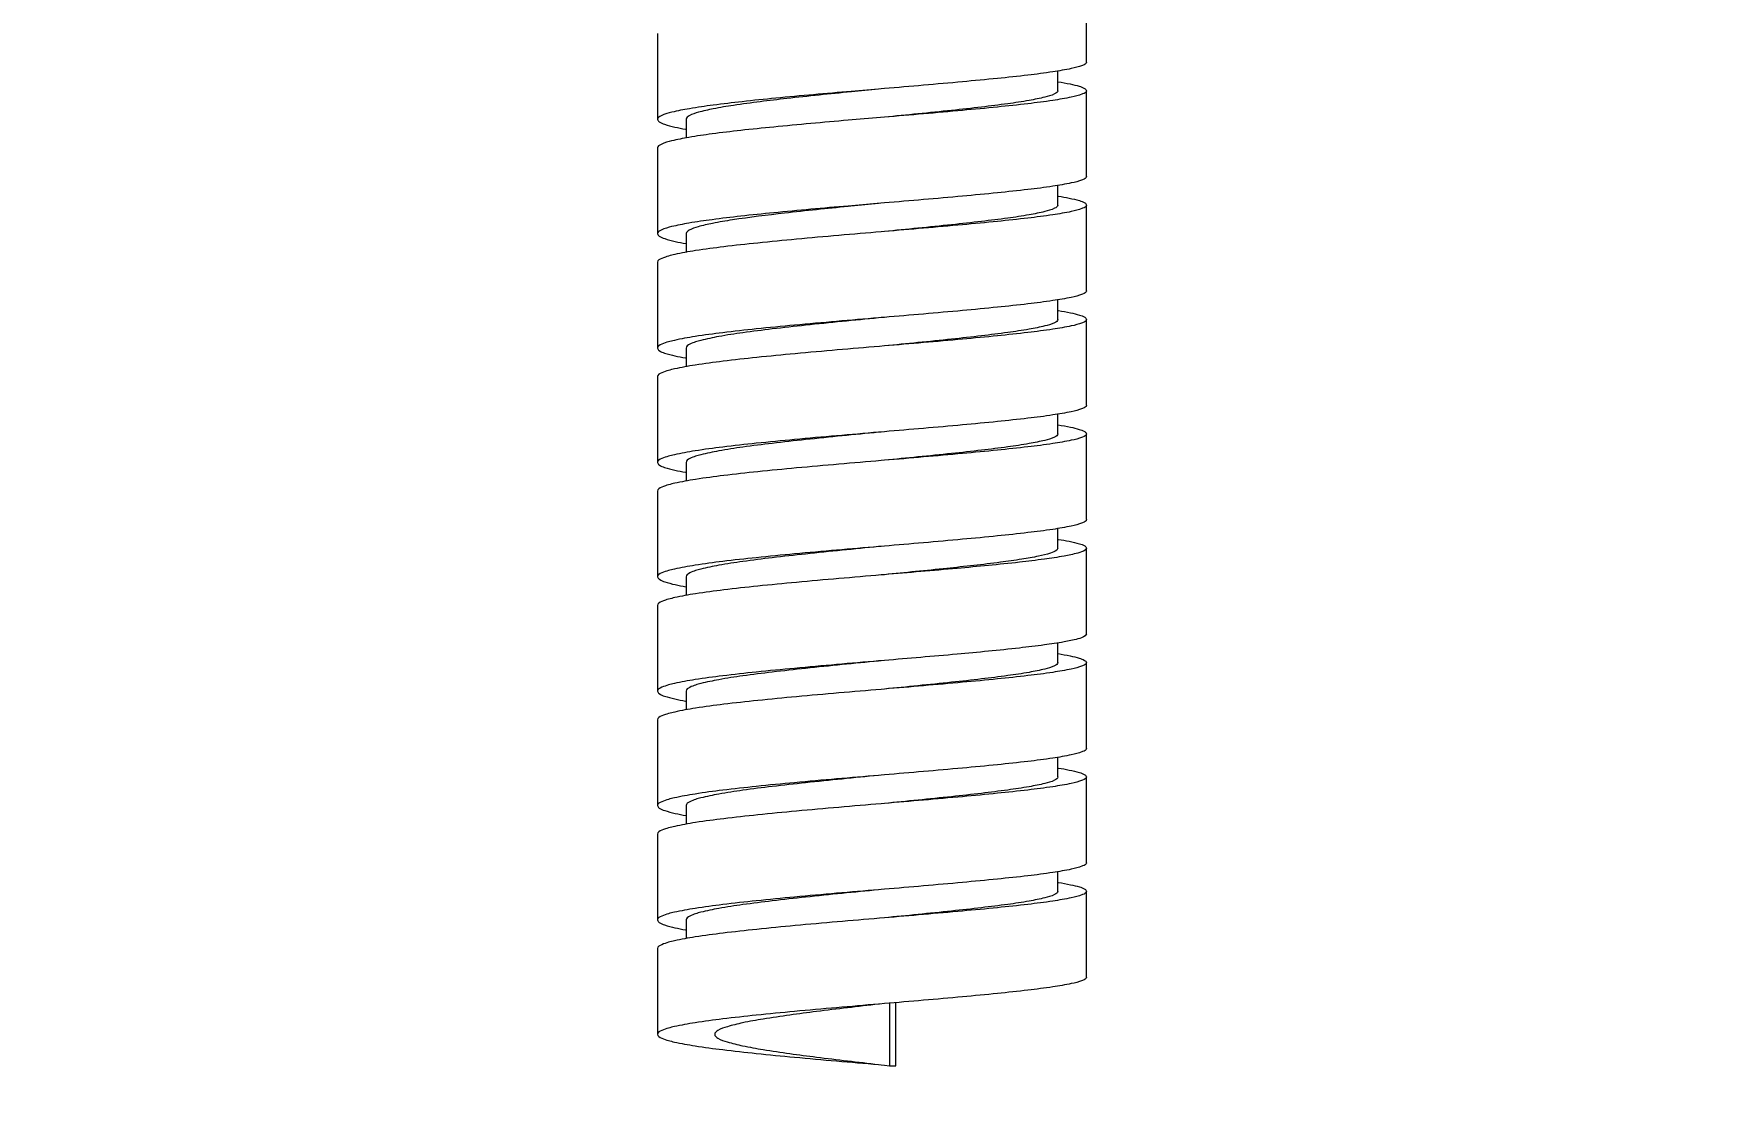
# Model space of a CAD drawing. Header units: millimetres. Extents: x 5438 to 6032, y -2661 to -1821.
# Drawn here: x 5628.51 to 5643.16, y -2240.61 to -2231.39 of the extents above; entities that cross this region are included whole.
import ezdxf

# ---------------------------------------------------------------- set-up
doc = ezdxf.new("R2010")
doc.units = ezdxf.units.MM
doc.header["$LTSCALE"] = 0.1
doc.layers.get('0').update_dxf_attribs({"lineweight": 15})
doc.layers.add('DIM', color=3, linetype='Continuous', lineweight=9)
doc.styles.get("Standard").update_dxf_attribs({"font": 'arial.ttf'})
doc.dimstyles.new('ISO-25', dxfattribs={"dimtxt": 2.5, "dimasz": 2.5, "dimexe": 1.25, "dimexo": 0.625, "dimtad": 1, "dimlfac": 5, "dimtxsty": 'Standard', "dimcen": 2.5, "dimadec": 0, "dimazin": 0, "dimtfac": 1, "dimtmove": 0, "dimatfit": 3, "dimfxl": 0, "dimarcsym": 0})

# ---------------------------------------------------------------- blocks, each defined once
blk = doc.blocks.new('*D122')
at = {"layer": 'Defpoints', "color": 0}
for p in [(5623.138, -2068.044), (5711.58, -2580.443), (5737.212, -2580.443)]:
    blk.add_point(p, dxfattribs=at)
at = {"layer": 'DIM', "color": 0, "lineweight": -2}
for p, q in [((5623.763, -2068.044), (5738.462, -2068.044)), ((5737.212, -2072.044), (5737.212, -2576.443)), ((5712.205, -2580.443), (5738.462, -2580.443))]:
    blk.add_line(p, q, dxfattribs=at)
at = {"layer": 'DIM', "color": 0}
for points in [[(5736.545, -2072.044), (5737.879, -2072.044), (5737.212, -2068.044)], [(5736.545, -2576.443), (5737.879, -2576.443), (5737.212, -2580.443)]]:
    blk.add_solid(points, dxfattribs=at)
at = {"layer": 'DIM', "color": 0, "insert": (5733.965, -2324.243), "char_height": 4, "attachment_point": 5, "rotation": 90}
blk.add_mtext('(2280)', dxfattribs=at)

msp = doc.modelspace()

# ---------------------------------------------------------------- linework, layer by layer
at = {"color": 7, "linetype": 'Continuous'}
for p, q in [((5637.7183, -2231.6413), (5637.7183, -2230.8914)), ((5633.9683, -2231.3913), (5633.9683, -2232.1413)), ((5637.4683, -2231.8913), (5637.4683, -2231.7192)), ((5635.9014, -2231.8772), (5635.6617, -2231.8977)), ((5635.9015, -2231.8777), (5635.6627, -2231.9012)), ((5635.9245, -2231.8753), (5635.9014, -2231.8772)), ((5635.9514, -2231.873), (5635.9245, -2231.8753)), ((5637.7183, -2232.6413), (5637.7183, -2231.8913)), ((5634.2183, -2232.1413), (5634.2183, -2232.3043)), ((5635.9514, -2232.123), (5635.6349, -2232.1499)), ((5633.9683, -2232.3913), (5633.9683, -2233.1413)), ((5637.4683, -2232.8913), (5637.4683, -2232.7188)), ((5635.6832, -2232.8991), (5635.6348, -2232.9039)), ((5635.9514, -2232.873), (5635.6349, -2232.8999)), ((5635.9015, -2232.8777), (5635.6901, -2232.8984)), ((5637.7183, -2233.6413), (5637.7183, -2232.8913)), ((5634.2183, -2233.1413), (5634.2183, -2233.3048)), ((5635.9514, -2233.123), (5635.9245, -2233.1253)), ((5633.9683, -2233.3913), (5633.9683, -2234.1413)), ((5637.4683, -2233.8913), (5637.4683, -2233.7197)), ((5635.9222, -2233.8755), (5635.9014, -2233.8772)), ((5635.9514, -2233.873), (5635.9245, -2233.8753)), ((5637.7183, -2234.6413), (5637.7183, -2233.8913)), ((5634.2183, -2234.1413), (5634.2183, -2234.3039)), ((5635.9514, -2234.123), (5635.9085, -2234.1266)), ((5633.9683, -2234.3913), (5633.9683, -2235.1413)), ((5637.4683, -2234.8913), (5637.4683, -2234.7188)), ((5635.9225, -2234.8754), (5635.9085, -2234.8766)), ((5635.9514, -2234.873), (5635.9225, -2234.8754)), ((5637.7183, -2235.6413), (5637.7183, -2234.8913)), ((5634.2183, -2235.1413), (5634.2183, -2235.3048)), ((5635.9514, -2235.123), (5635.9245, -2235.1252)), ((5633.9683, -2235.3913), (5633.9683, -2236.1413)), ((5637.4683, -2235.8913), (5637.4683, -2235.7192)), ((5635.9224, -2235.8754), (5635.9015, -2235.8772)), ((5635.9514, -2235.873), (5635.9245, -2235.8752)), ((5637.4683, -2235.8913), (5637.4582, -2235.9081)), ((5637.7183, -2235.8913), (5637.7067, -2235.908)), ((5637.7183, -2236.6413), (5637.7183, -2235.8913)), ((5634.2183, -2236.1413), (5634.2183, -2236.3045)), ((5635.9514, -2236.123), (5635.9245, -2236.1252)), ((5633.9683, -2236.3913), (5633.9683, -2237.1413)), ((5637.4683, -2236.8913), (5637.4683, -2236.7191)), ((5637.7183, -2236.6413), (5637.7067, -2236.658)), ((5635.9221, -2236.8754), (5635.9014, -2236.8772)), ((5635.9514, -2236.8729), (5635.9245, -2236.8752)), ((5637.7183, -2237.6413), (5637.7183, -2236.8913)), ((5634.2183, -2237.1413), (5634.2183, -2237.3042)), ((5635.9514, -2237.1229), (5635.9246, -2237.1252)), ((5633.9683, -2237.3913), (5633.9683, -2238.1413)), ((5637.4683, -2237.8913), (5637.4683, -2237.7188)), ((5635.9221, -2237.8754), (5635.9015, -2237.8772)), ((5635.9514, -2237.8729), (5635.9246, -2237.8752)), ((5637.7183, -2238.6413), (5637.7183, -2237.8913)), ((5634.2183, -2238.1413), (5634.2183, -2238.3048)), ((5635.9514, -2238.1229), (5635.9245, -2238.1252)), ((5633.9683, -2238.3913), (5633.9683, -2239.1413)), ((5637.4683, -2238.8913), (5637.4683, -2238.7196)), ((5635.9224, -2238.8754), (5635.9014, -2238.8772)), ((5635.9514, -2238.8729), (5635.9245, -2238.8752)), ((5637.7183, -2239.6412), (5637.7183, -2238.8913)), ((5635.9514, -2239.1229), (5635.9085, -2239.1266)), ((5634.2183, -2239.1413), (5634.2183, -2239.3038)), ((5633.9683, -2239.3913), (5633.9683, -2240.1412)), ((5635.9514, -2239.8729), (5635.9085, -2239.8765)), ((5635.9961, -2239.8691), (5635.9961, -2240.4156)), ((5636.0517, -2240.4181), (5636.0517, -2239.8644)), ((5635.9014, -2240.4047), (5635.9223, -2240.4071)), ((5635.9223, -2240.4071), (5635.9513, -2240.4105)), ((5635.9513, -2240.4105), (5635.9961, -2240.4156)), ((5635.9961, -2240.4156), (5636.0517, -2240.4181))]:
    msp.add_line(p, q, dxfattribs=at)
for points, knots in [([(5637.7183, -2231.6413), (5637.7183, -2231.656), (5637.6599, -2231.6813), (5637.5704, -2231.7028), (5637.4044, -2231.7312), (5637.1916, -2231.758), (5636.9274, -2231.7864), (5636.5093, -2231.8258), (5636.1793, -2231.8537), (5635.9514, -2231.873)], [0, 0, 0, 0, 0.0244837, 0.0820525, 0.1734848, 0.2960545, 0.4455961, 0.6168872, 1, 1, 1, 1]), ([(5635.6617, -2231.8977), (5635.4416, -2231.9165), (5635.1237, -2231.9444), (5634.7218, -2231.9853), (5634.4695, -2232.0152), (5634.266, -2232.0436), (5634.1093, -2232.0746), (5634.0213, -2232.0976), (5633.9683, -2232.1266), (5633.9683, -2232.1413)], [0, 0, 0, 0, 0.3847244, 0.5555619, 0.7042651, 0.8259394, 0.9167293, 0.9742458, 1, 1, 1, 1]), ([(5635.6627, -2231.9012), (5635.4745, -2231.9198), (5635.1308, -2231.9546), (5634.7271, -2232.0039), (5634.471, -2232.0453), (5634.3385, -2232.0759), (5634.2609, -2232.0986), (5634.2183, -2232.1278), (5634.2183, -2232.1413)], [0, 0, 0, 0, 0.3842564, 0.702607, 0.8238264, 0.9144795, 0.9724426, 1, 1, 1, 1]), ([(5637.7183, -2231.8913), (5637.7183, -2231.906), (5637.6599, -2231.9313), (5637.5704, -2231.9528), (5637.4044, -2231.9812), (5637.1916, -2232.008), (5636.9274, -2232.0364), (5636.5093, -2232.0758), (5636.1793, -2232.1037), (5635.9514, -2232.123)], [0, 0, 0, 0, 0.0244831, 0.0820512, 0.1734828, 0.2960516, 0.4455924, 0.6168827, 1, 1, 1, 1]), ([(5637.4683, -2231.8913), (5637.4683, -2231.9048), (5637.4208, -2231.9315), (5637.3411, -2231.9526), (5637.1999, -2231.9814), (5637.0168, -2232.0081), (5636.7903, -2232.0365), (5636.4311, -2232.0759), (5636.1474, -2232.1036), (5635.9514, -2232.1228)], [0, 0, 0, 0, 0.0261273, 0.0841059, 0.1754569, 0.2976734, 0.4467243, 0.617506, 1, 1, 1, 1]), ([(5637.4698, -2231.813), (5637.5057, -2231.8189), (5637.5676, -2231.8294), (5637.6469, -2231.8492), (5637.694, -2231.8641), (5637.7183, -2231.883), (5637.7183, -2231.8913)], [0, 0, 0, 0, 0.410356, 0.7127754, 0.9053726, 1, 1, 1, 1]), ([(5633.9683, -2232.1413), (5633.9683, -2232.1502), (5633.9908, -2232.171), (5634.0708, -2232.1999), (5634.1505, -2232.2168), (5634.2117, -2232.2279)], [0, 0, 0, 0, 0.1008519, 0.2942881, 1, 1, 1, 1]), ([(5635.6349, -2232.1499), (5635.4178, -2232.1686), (5635.1044, -2232.1962), (5634.7083, -2232.2367), (5634.4603, -2232.2664), (5634.2604, -2232.2945), (5634.1066, -2232.3253), (5634.0201, -2232.348), (5633.9683, -2232.3768), (5633.9683, -2232.3913)], [0, 0, 0, 0, 0.3856262, 0.5564279, 0.7049223, 0.82632, 0.9168571, 0.9742211, 1, 1, 1, 1]), ([(5637.7183, -2232.6413), (5637.7183, -2232.656), (5637.6599, -2232.6813), (5637.5704, -2232.7028), (5637.4044, -2232.7312), (5637.1916, -2232.758), (5636.9274, -2232.7864), (5636.5093, -2232.8258), (5636.1793, -2232.8537), (5635.9514, -2232.873)], [0, 0, 0, 0, 0.0244831, 0.0820512, 0.1734828, 0.2960516, 0.4455924, 0.6168827, 1, 1, 1, 1]), ([(5637.4746, -2232.8138), (5637.5358, -2232.8238), (5637.6158, -2232.8392), (5637.6946, -2232.8645), (5637.7183, -2232.8831), (5637.7183, -2232.8913)], [0, 0, 0, 0, 0.7122588, 0.9049028, 1, 1, 1, 1]), ([(5635.6349, -2232.8999), (5635.4178, -2232.9186), (5635.1044, -2232.9462), (5634.7083, -2232.9867), (5634.4603, -2233.0164), (5634.2604, -2233.0445), (5634.1066, -2233.0753), (5634.0201, -2233.098), (5633.9683, -2233.1268), (5633.9683, -2233.1413)], [0, 0, 0, 0, 0.3856262, 0.5564279, 0.7049223, 0.82632, 0.9168571, 0.9742211, 1, 1, 1, 1]), ([(5635.6348, -2232.9039), (5635.4497, -2232.9223), (5635.1121, -2232.9567), (5634.716, -2233.0055), (5634.4652, -2233.0464), (5634.3358, -2233.0766), (5634.2598, -2233.0991), (5634.2183, -2233.128), (5634.2183, -2233.1413)], [0, 0, 0, 0, 0.3852947, 0.7033409, 0.8242318, 0.91459, 0.9723862, 1, 1, 1, 1]), ([(5635.6901, -2232.8984), (5635.6889, -2232.8986), (5635.6866, -2232.8988), (5635.6843, -2232.899), (5635.6832, -2232.8991)], [0, 0, 0, 0, 0.5000509, 1, 1, 1, 1]), ([(5637.7183, -2232.8913), (5637.7183, -2232.9059), (5637.6599, -2232.9313), (5637.5704, -2232.9528), (5637.4044, -2232.9812), (5637.1916, -2233.008), (5636.9274, -2233.0364), (5636.5093, -2233.0758), (5636.1793, -2233.1037), (5635.9514, -2233.123)], [0, 0, 0, 0, 0.0244838, 0.0820528, 0.1734853, 0.2960551, 0.4455967, 0.6168877, 1, 1, 1, 1]), ([(5637.4683, -2232.8913), (5637.4683, -2232.9048), (5637.4208, -2232.9315), (5637.3411, -2232.9526), (5637.1999, -2232.9814), (5637.0168, -2233.0081), (5636.7903, -2233.0365), (5636.4311, -2233.0759), (5636.1474, -2233.1036), (5635.9514, -2233.1228)], [0, 0, 0, 0, 0.0261275, 0.0841063, 0.1754578, 0.2976749, 0.4467268, 0.6175087, 1, 1, 1, 1]), ([(5635.9245, -2233.1253), (5635.6771, -2233.1462), (5635.3166, -2233.1768), (5634.8577, -2233.2208), (5634.563, -2233.2534), (5634.3234, -2233.2845), (5634.1364, -2233.3182), (5634.0337, -2233.3435), (5633.9683, -2233.3743), (5633.9683, -2233.3913)], [0, 0, 0, 0, 0.3751196, 0.5462499, 0.6970943, 0.8216603, 0.9151314, 0.9743264, 1, 1, 1, 1]), ([(5633.9683, -2233.1413), (5633.9683, -2233.1503), (5633.9911, -2233.1712), (5634.072, -2233.2002), (5634.1525, -2233.2172), (5634.2144, -2233.2283)], [0, 0, 0, 0, 0.1005902, 0.29403, 1, 1, 1, 1]), ([(5637.7183, -2233.6413), (5637.7183, -2233.6559), (5637.6599, -2233.6813), (5637.5704, -2233.7028), (5637.4044, -2233.7312), (5637.1916, -2233.758), (5636.9274, -2233.7863), (5636.5093, -2233.8258), (5636.1793, -2233.8537), (5635.9514, -2233.873)], [0, 0, 0, 0, 0.0244838, 0.0820528, 0.1734853, 0.2960551, 0.4455967, 0.6168877, 1, 1, 1, 1]), ([(5637.4733, -2233.8136), (5637.5087, -2233.8193), (5637.5697, -2233.8298), (5637.6479, -2233.8495), (5637.6944, -2233.8643), (5637.7183, -2233.883), (5637.7183, -2233.8913)], [0, 0, 0, 0, 0.4101949, 0.7124908, 0.9050775, 1, 1, 1, 1]), ([(5635.9014, -2233.8772), (5635.6563, -2233.898), (5635.2995, -2233.9283), (5634.8455, -2233.9721), (5634.5545, -2234.0044), (5634.3182, -2234.0353), (5634.1339, -2234.0687), (5634.0325, -2234.0938), (5633.9683, -2234.1245), (5633.9683, -2234.1413)], [0, 0, 0, 0, 0.37602, 0.5471288, 0.6977779, 0.8220762, 0.9152964, 0.9743305, 1, 1, 1, 1]), ([(5635.9015, -2233.8777), (5635.6882, -2233.8985), (5635.3777, -2233.9289), (5634.9825, -2233.9726), (5634.7292, -2234.0049), (5634.5227, -2234.0357), (5634.3632, -2234.0693), (5634.2718, -2234.094), (5634.2183, -2234.1257), (5634.2183, -2234.1413)], [0, 0, 0, 0, 0.3744993, 0.5451297, 0.6954943, 0.8197168, 0.9131136, 0.9727196, 1, 1, 1, 1]), ([(5637.7183, -2233.8913), (5637.7183, -2233.9059), (5637.6599, -2233.9313), (5637.5704, -2233.9528), (5637.4044, -2233.9812), (5637.1916, -2234.008), (5636.9274, -2234.0363), (5636.5093, -2234.0758), (5636.1793, -2234.1037), (5635.9514, -2234.123)], [0, 0, 0, 0, 0.0244834, 0.082052, 0.1734841, 0.2960537, 0.4455954, 0.6168866, 1, 1, 1, 1]), ([(5637.4683, -2233.8913), (5637.4683, -2233.9048), (5637.4208, -2233.9315), (5637.3411, -2233.9526), (5637.1999, -2233.9814), (5637.0168, -2234.0081), (5636.7903, -2234.0365), (5636.4311, -2234.0759), (5636.1474, -2234.1036), (5635.9514, -2234.1228)], [0, 0, 0, 0, 0.0261275, 0.0841063, 0.1754576, 0.2976746, 0.4467264, 0.6175083, 1, 1, 1, 1]), ([(5635.9085, -2234.1266), (5635.6626, -2234.1475), (5635.3047, -2234.1778), (5634.8492, -2234.2217), (5634.5571, -2234.2541), (5634.3198, -2234.285), (5634.1347, -2234.3186), (5634.0329, -2234.3437), (5633.9683, -2234.3745), (5633.9683, -2234.3913)], [0, 0, 0, 0, 0.3757458, 0.5468603, 0.6975679, 0.8219473, 0.9152443, 0.9743284, 1, 1, 1, 1]), ([(5633.9683, -2234.1413), (5633.9683, -2234.1503), (5633.991, -2234.1711), (5634.0716, -2234.2001), (5634.1519, -2234.2171), (5634.2136, -2234.2282)], [0, 0, 0, 0, 0.1006546, 0.2941006, 1, 1, 1, 1]), ([(5637.7183, -2234.6413), (5637.7183, -2234.6559), (5637.6599, -2234.6812), (5637.5704, -2234.7028), (5637.4044, -2234.7311), (5637.1916, -2234.7579), (5636.9274, -2234.7863), (5636.5093, -2234.8258), (5636.1793, -2234.8537), (5635.9514, -2234.873)], [0, 0, 0, 0, 0.0244834, 0.082052, 0.1734841, 0.2960537, 0.4455954, 0.6168866, 1, 1, 1, 1]), ([(5635.9014, -2234.8772), (5635.6563, -2234.898), (5635.2995, -2234.9283), (5634.8455, -2234.9721), (5634.5545, -2235.0044), (5634.3182, -2235.0353), (5634.1339, -2235.0687), (5634.0325, -2235.0938), (5633.9683, -2235.1245), (5633.9683, -2235.1413)], [0, 0, 0, 0, 0.3760207, 0.5471285, 0.6977764, 0.8220741, 0.9152945, 0.9743295, 1, 1, 1, 1]), ([(5635.9015, -2234.8777), (5635.6882, -2234.8985), (5635.3777, -2234.9289), (5634.9825, -2234.9726), (5634.7292, -2235.0049), (5634.5227, -2235.0357), (5634.3632, -2235.0692), (5634.2718, -2235.094), (5634.2183, -2235.1257), (5634.2183, -2235.1413)], [0, 0, 0, 0, 0.3744994, 0.5451298, 0.6954944, 0.8197169, 0.9131136, 0.9727197, 1, 1, 1, 1]), ([(5635.9085, -2234.8766), (5635.9073, -2234.8767), (5635.9049, -2234.8769), (5635.9026, -2234.8771), (5635.9014, -2234.8772)], [0, 0, 0, 0, 0.4999843, 1, 1, 1, 1]), ([(5637.4718, -2234.8133), (5637.5074, -2234.8191), (5637.5688, -2234.8296), (5637.6475, -2234.8494), (5637.6942, -2234.8642), (5637.7183, -2234.883), (5637.7183, -2234.8913)], [0, 0, 0, 0, 0.4102756, 0.7126026, 0.9051896, 1, 1, 1, 1]), ([(5637.7183, -2234.8913), (5637.7183, -2234.9059), (5637.6599, -2234.9312), (5637.5704, -2234.9528), (5637.4044, -2234.9811), (5637.1916, -2235.0079), (5636.9274, -2235.0363), (5636.5093, -2235.0758), (5636.1793, -2235.1037), (5635.9514, -2235.123)], [0, 0, 0, 0, 0.0244835, 0.0820524, 0.1734848, 0.2960547, 0.4455964, 0.6168876, 1, 1, 1, 1]), ([(5637.4683, -2234.8913), (5637.4683, -2234.9048), (5637.4208, -2234.9315), (5637.3411, -2234.9526), (5637.1999, -2234.9814), (5637.0168, -2235.0081), (5636.7903, -2235.0365), (5636.4311, -2235.0759), (5636.1474, -2235.1036), (5635.9514, -2235.1228)], [0, 0, 0, 0, 0.0261276, 0.0841063, 0.1754575, 0.2976743, 0.446726, 0.6175079, 1, 1, 1, 1]), ([(5635.9245, -2235.1252), (5635.6771, -2235.1462), (5635.3167, -2235.1768), (5634.8577, -2235.2208), (5634.563, -2235.2534), (5634.3234, -2235.2845), (5634.1364, -2235.3182), (5634.0337, -2235.3434), (5633.9683, -2235.3743), (5633.9683, -2235.3913)], [0, 0, 0, 0, 0.3751178, 0.5462476, 0.6970919, 0.8216587, 0.9151309, 0.9743265, 1, 1, 1, 1]), ([(5633.9683, -2235.1413), (5633.9683, -2235.1502), (5633.9908, -2235.171), (5634.0709, -2235.1999), (5634.1506, -2235.2168), (5634.2119, -2235.2278)], [0, 0, 0, 0, 0.1008485, 0.2942847, 1, 1, 1, 1]), ([(5637.7183, -2235.6413), (5637.7183, -2235.6559), (5637.6599, -2235.6812), (5637.5704, -2235.7027), (5637.4044, -2235.7311), (5637.1916, -2235.7579), (5636.9274, -2235.7863), (5636.5093, -2235.8258), (5636.1793, -2235.8536), (5635.9514, -2235.873)], [0, 0, 0, 0, 0.0244835, 0.0820524, 0.1734848, 0.2960547, 0.4455964, 0.6168876, 1, 1, 1, 1]), ([(5635.9015, -2235.8772), (5635.6563, -2235.898), (5635.2995, -2235.9283), (5634.8455, -2235.9721), (5634.5545, -2236.0044), (5634.3182, -2236.0353), (5634.1339, -2236.0687), (5634.0325, -2236.0938), (5633.9683, -2236.1245), (5633.9683, -2236.1413)], [0, 0, 0, 0, 0.3760179, 0.5471263, 0.6977755, 0.8220747, 0.915296, 0.9743306, 1, 1, 1, 1]), ([(5635.9014, -2235.8777), (5635.6882, -2235.8985), (5635.3777, -2235.9289), (5634.9825, -2235.9726), (5634.7292, -2236.0049), (5634.5227, -2236.0357), (5634.3631, -2236.0692), (5634.2718, -2236.094), (5634.2183, -2236.1257), (5634.2183, -2236.1413)], [0, 0, 0, 0, 0.3744995, 0.54513, 0.6954946, 0.8197171, 0.9131138, 0.9727198, 1, 1, 1, 1]), ([(5637.475, -2235.8138), (5637.536, -2235.8238), (5637.616, -2235.8392), (5637.6946, -2235.8644), (5637.7183, -2235.883), (5637.7183, -2235.8913)], [0, 0, 0, 0, 0.7122175, 0.9048724, 1, 1, 1, 1]), ([(5637.7067, -2235.908), (5637.6878, -2235.9216), (5637.6243, -2235.94), (5637.506, -2235.9652), (5637.3354, -2235.9901), (5637.0243, -2236.0276), (5636.5575, -2236.0715), (5636.1634, -2236.105), (5635.9514, -2236.123)], [0, 0, 0, 0, 0.0394969, 0.1087986, 0.2066403, 0.3302996, 0.6397087, 1, 1, 1, 1]), ([(5637.4582, -2235.9081), (5637.4425, -2235.9213), (5637.388, -2235.9403), (5637.2863, -2235.9653), (5637.1399, -2235.9903), (5636.8731, -2236.0277), (5636.4723, -2236.0717), (5636.1337, -2236.1049), (5635.9514, -2236.1228)], [0, 0, 0, 0, 0.0403732, 0.1099504, 0.207748, 0.3311768, 0.6399527, 1, 1, 1, 1]), ([(5635.9245, -2236.1252), (5635.6771, -2236.1462), (5635.3166, -2236.1768), (5634.8577, -2236.2208), (5634.563, -2236.2534), (5634.3234, -2236.2845), (5634.1364, -2236.3181), (5634.0337, -2236.3434), (5633.9683, -2236.3743), (5633.9683, -2236.3913)], [0, 0, 0, 0, 0.3751208, 0.5462508, 0.6970943, 0.8216596, 0.9151304, 0.9743258, 1, 1, 1, 1]), ([(5633.9683, -2236.1413), (5633.9683, -2236.1503), (5633.9914, -2236.1713), (5634.0731, -2236.2005), (5634.1546, -2236.2176), (5634.2172, -2236.2288)], [0, 0, 0, 0, 0.1003041, 0.2937438, 1, 1, 1, 1]), ([(5637.7067, -2236.658), (5637.6878, -2236.6716), (5637.6243, -2236.69), (5637.506, -2236.7152), (5637.3354, -2236.7401), (5637.0243, -2236.7776), (5636.5575, -2236.8215), (5636.1634, -2236.855), (5635.9514, -2236.8729)], [0, 0, 0, 0, 0.0394969, 0.1087986, 0.2066403, 0.3302996, 0.6397087, 1, 1, 1, 1]), ([(5635.9014, -2236.8772), (5635.6563, -2236.898), (5635.2995, -2236.9283), (5634.8455, -2236.9721), (5634.5545, -2237.0044), (5634.3182, -2237.0353), (5634.1339, -2237.0687), (5634.0325, -2237.0938), (5633.9683, -2237.1245), (5633.9683, -2237.1413)], [0, 0, 0, 0, 0.3760214, 0.5471298, 0.697778, 0.8220755, 0.9152955, 0.9743299, 1, 1, 1, 1]), ([(5635.9014, -2236.8776), (5635.6882, -2236.8985), (5635.3777, -2236.9289), (5634.9825, -2236.9726), (5634.7292, -2237.0049), (5634.5227, -2237.0357), (5634.3631, -2237.0692), (5634.2718, -2237.094), (5634.2183, -2237.1257), (5634.2183, -2237.1413)], [0, 0, 0, 0, 0.3744999, 0.5451304, 0.6954951, 0.8197176, 0.9131142, 0.97272, 1, 1, 1, 1]), ([(5637.7183, -2236.8913), (5637.7183, -2236.9059), (5637.6599, -2236.9312), (5637.5704, -2236.9527), (5637.4044, -2236.9811), (5637.1916, -2237.0079), (5636.9274, -2237.0363), (5636.5093, -2237.0758), (5636.1793, -2237.1036), (5635.9514, -2237.1229)], [0, 0, 0, 0, 0.0244833, 0.0820518, 0.1734839, 0.2960536, 0.4455953, 0.6168867, 1, 1, 1, 1]), ([(5637.4683, -2236.8913), (5637.4683, -2236.9047), (5637.4208, -2236.9314), (5637.3411, -2236.9526), (5637.1999, -2236.9813), (5637.0168, -2237.008), (5636.7903, -2237.0365), (5636.4311, -2237.0758), (5636.1474, -2237.1036), (5635.9514, -2237.1228)], [0, 0, 0, 0, 0.0261276, 0.0841063, 0.1754573, 0.2976739, 0.4467253, 0.6175071, 1, 1, 1, 1]), ([(5637.4698, -2236.813), (5637.5057, -2236.8188), (5637.5676, -2236.8293), (5637.6469, -2236.8492), (5637.694, -2236.8641), (5637.7183, -2236.8829), (5637.7183, -2236.8913)], [0, 0, 0, 0, 0.410356, 0.7127754, 0.9053726, 1, 1, 1, 1]), ([(5635.9246, -2237.1252), (5635.6771, -2237.1462), (5635.3167, -2237.1767), (5634.8577, -2237.2208), (5634.563, -2237.2533), (5634.3234, -2237.2845), (5634.1364, -2237.3181), (5634.0337, -2237.3434), (5633.9683, -2237.3743), (5633.9683, -2237.3913)], [0, 0, 0, 0, 0.3751167, 0.5462459, 0.6970898, 0.8216564, 0.9151289, 0.9743256, 1, 1, 1, 1]), ([(5633.9683, -2237.1413), (5633.9683, -2237.1502), (5633.9908, -2237.1709), (5634.0708, -2237.1999), (5634.1505, -2237.2167), (5634.2117, -2237.2278)], [0, 0, 0, 0, 0.1008519, 0.2942881, 1, 1, 1, 1]), ([(5637.7183, -2237.6413), (5637.7183, -2237.6559), (5637.6599, -2237.6812), (5637.5704, -2237.7027), (5637.4044, -2237.7311), (5637.1916, -2237.7579), (5636.9274, -2237.7863), (5636.5093, -2237.8258), (5636.1793, -2237.8536), (5635.9514, -2237.8729)], [0, 0, 0, 0, 0.0244833, 0.0820518, 0.1734839, 0.2960536, 0.4455953, 0.6168867, 1, 1, 1, 1]), ([(5635.9015, -2237.8772), (5635.6564, -2237.8979), (5635.2995, -2237.9283), (5634.8455, -2237.972), (5634.5545, -2238.0044), (5634.3182, -2238.0352), (5634.1339, -2238.0687), (5634.0325, -2238.0937), (5633.9683, -2238.1245), (5633.9683, -2238.1413)], [0, 0, 0, 0, 0.3760164, 0.5471242, 0.6977731, 0.8220722, 0.9152941, 0.9743298, 1, 1, 1, 1]), ([(5635.9014, -2237.8776), (5635.6882, -2237.8985), (5635.3777, -2237.9289), (5634.9825, -2237.9726), (5634.7292, -2238.0049), (5634.5227, -2238.0356), (5634.3631, -2238.0692), (5634.2718, -2238.094), (5634.2183, -2238.1257), (5634.2183, -2238.1413)], [0, 0, 0, 0, 0.3745004, 0.5451311, 0.6954958, 0.8197183, 0.9131147, 0.9727202, 1, 1, 1, 1]), ([(5637.7183, -2237.8913), (5637.7183, -2237.9059), (5637.6599, -2237.9312), (5637.5704, -2237.9527), (5637.4044, -2237.9811), (5637.1916, -2238.0079), (5636.9274, -2238.0363), (5636.5093, -2238.0758), (5636.1793, -2238.1036), (5635.9514, -2238.1229)], [0, 0, 0, 0, 0.0244838, 0.0820528, 0.1734853, 0.2960551, 0.4455967, 0.6168877, 1, 1, 1, 1]), ([(5637.4683, -2237.8913), (5637.4683, -2237.9047), (5637.4208, -2237.9314), (5637.3411, -2237.9525), (5637.1999, -2237.9813), (5637.0168, -2238.008), (5636.7904, -2238.0364), (5636.4311, -2238.0758), (5636.1475, -2238.1036), (5635.9514, -2238.1227)], [0, 0, 0, 0, 0.0261277, 0.0841062, 0.1754571, 0.2976736, 0.4467249, 0.6175067, 1, 1, 1, 1]), ([(5637.4746, -2237.8137), (5637.5358, -2237.8237), (5637.6158, -2237.8391), (5637.6946, -2237.8644), (5637.7183, -2237.883), (5637.7183, -2237.8913)], [0, 0, 0, 0, 0.7122588, 0.9049028, 1, 1, 1, 1]), ([(5635.9245, -2238.1252), (5635.6771, -2238.1462), (5635.3166, -2238.1767), (5634.8577, -2238.2208), (5634.563, -2238.2533), (5634.3234, -2238.2845), (5634.1364, -2238.3181), (5634.0337, -2238.3434), (5633.9683, -2238.3743), (5633.9683, -2238.3913)], [0, 0, 0, 0, 0.3751196, 0.5462499, 0.6970943, 0.8216603, 0.9151314, 0.9743264, 1, 1, 1, 1]), ([(5633.9683, -2238.1413), (5633.9683, -2238.1502), (5633.9911, -2238.1711), (5634.072, -2238.2002), (5634.1525, -2238.2171), (5634.2144, -2238.2283)], [0, 0, 0, 0, 0.1005902, 0.29403, 1, 1, 1, 1]), ([(5637.7183, -2238.6413), (5637.7183, -2238.6559), (5637.6599, -2238.6812), (5637.5704, -2238.7027), (5637.4044, -2238.7311), (5637.1916, -2238.7579), (5636.9274, -2238.7863), (5636.5093, -2238.8257), (5636.1793, -2238.8536), (5635.9514, -2238.8729)], [0, 0, 0, 0, 0.0244838, 0.0820528, 0.1734853, 0.2960551, 0.4455967, 0.6168877, 1, 1, 1, 1]), ([(5637.4733, -2238.8135), (5637.5087, -2238.8193), (5637.5697, -2238.8298), (5637.6479, -2238.8495), (5637.6944, -2238.8643), (5637.7183, -2238.883), (5637.7183, -2238.8913)], [0, 0, 0, 0, 0.4101949, 0.7124908, 0.9050775, 1, 1, 1, 1]), ([(5635.9014, -2238.8772), (5635.6563, -2238.8979), (5635.2995, -2238.9283), (5634.8455, -2238.972), (5634.5545, -2239.0044), (5634.3182, -2239.0352), (5634.1339, -2239.0687), (5634.0325, -2239.0937), (5633.9683, -2239.1245), (5633.9683, -2239.1413)], [0, 0, 0, 0, 0.37602, 0.5471288, 0.6977779, 0.8220762, 0.9152964, 0.9743305, 1, 1, 1, 1]), ([(5635.9014, -2238.8776), (5635.6882, -2238.8985), (5635.3777, -2238.9289), (5634.9825, -2238.9726), (5634.7292, -2239.0049), (5634.5227, -2239.0356), (5634.3631, -2239.0692), (5634.2718, -2239.094), (5634.2183, -2239.1257), (5634.2183, -2239.1413)], [0, 0, 0, 0, 0.374501, 0.5451318, 0.6954966, 0.819719, 0.9131151, 0.9727203, 1, 1, 1, 1]), ([(5637.7183, -2238.8913), (5637.7183, -2238.9059), (5637.6599, -2238.9312), (5637.5704, -2238.9527), (5637.4044, -2238.9811), (5637.1916, -2239.0079), (5636.9274, -2239.0363), (5636.5093, -2239.0757), (5636.1793, -2239.1036), (5635.9514, -2239.1229)], [0, 0, 0, 0, 0.0244834, 0.082052, 0.1734841, 0.2960537, 0.4455954, 0.6168866, 1, 1, 1, 1]), ([(5637.4683, -2238.8913), (5637.4683, -2238.9047), (5637.4207, -2238.9314), (5637.3411, -2238.9525), (5637.1999, -2238.9813), (5637.0168, -2239.008), (5636.7904, -2239.0364), (5636.4311, -2239.0758), (5636.1475, -2239.1035), (5635.9514, -2239.1227)], [0, 0, 0, 0, 0.0261277, 0.0841062, 0.175457, 0.2976734, 0.4467246, 0.6175064, 1, 1, 1, 1]), ([(5635.9085, -2239.1266), (5635.6627, -2239.1474), (5635.3047, -2239.1778), (5634.8492, -2239.2216), (5634.5571, -2239.254), (5634.3198, -2239.285), (5634.1347, -2239.3185), (5634.0329, -2239.3436), (5633.9683, -2239.3744), (5633.9683, -2239.3913)], [0, 0, 0, 0, 0.3757458, 0.5468603, 0.6975679, 0.8219473, 0.9152443, 0.9743284, 1, 1, 1, 1]), ([(5633.9683, -2239.1413), (5633.9683, -2239.1502), (5633.991, -2239.171), (5634.0716, -2239.2001), (5634.1519, -2239.217), (5634.2136, -2239.2281)], [0, 0, 0, 0, 0.1006546, 0.2941006, 1, 1, 1, 1]), ([(5637.7183, -2239.6412), (5637.7183, -2239.6559), (5637.6599, -2239.6812), (5637.5704, -2239.7027), (5637.4044, -2239.7311), (5637.1916, -2239.7579), (5636.9274, -2239.7863), (5636.5093, -2239.8257), (5636.1793, -2239.8536), (5635.9514, -2239.8729)], [0, 0, 0, 0, 0.0244834, 0.082052, 0.1734841, 0.2960537, 0.4455954, 0.6168866, 1, 1, 1, 1]), ([(5635.9014, -2239.8771), (5635.6563, -2239.8979), (5635.2995, -2239.9282), (5634.8455, -2239.972), (5634.5545, -2240.0043), (5634.3182, -2240.0352), (5634.1339, -2240.0687), (5634.0325, -2240.0937), (5633.9683, -2240.1245), (5633.9683, -2240.1412)], [0, 0, 0, 0, 0.3760207, 0.5471285, 0.6977764, 0.8220741, 0.9152945, 0.9743295, 1, 1, 1, 1]), ([(5635.9014, -2239.8778), (5635.7201, -2239.8988), (5635.3833, -2239.9376), (5634.9856, -2239.991), (5634.7273, -2240.036), (5634.5922, -2240.0695), (5634.5112, -2240.0947), (5634.4683, -2240.1267), (5634.4683, -2240.1412)], [0, 0, 0, 0, 0.3723048, 0.6921617, 0.8162719, 0.9099376, 0.9704101, 1, 1, 1, 1]), ([(5635.9085, -2239.8765), (5635.9073, -2239.8766), (5635.9049, -2239.8768), (5635.9026, -2239.877), (5635.9014, -2239.8771)], [0, 0, 0, 0, 0.4999843, 1, 1, 1, 1]), ([(5633.9683, -2240.1412), (5633.9683, -2240.158), (5634.0325, -2240.1888), (5634.1339, -2240.2138), (5634.3182, -2240.2473), (5634.5545, -2240.2781), (5634.8454, -2240.3105), (5635.2995, -2240.3542), (5635.6563, -2240.3846), (5635.9015, -2240.4053)], [0, 0, 0, 0, 0.0256683, 0.0847, 0.1779166, 0.3022099, 0.452852, 0.6239561, 1, 1, 1, 1]), ([(5634.4683, -2240.1412), (5634.4683, -2240.1558), (5634.5112, -2240.1878), (5634.5921, -2240.213), (5634.7273, -2240.2465), (5634.9856, -2240.2915), (5635.3833, -2240.3449), (5635.7201, -2240.3837), (5635.9014, -2240.4047)], [0, 0, 0, 0, 0.0295885, 0.0900574, 0.1837172, 0.3078203, 0.6276636, 1, 1, 1, 1])]:
    msp.add_open_spline(points, degree=3, knots=knots, dxfattribs=at)
for points in [[(5635.9245, -2233.8753), (5635.9238, -2233.8753), (5635.923, -2233.8754), (5635.9222, -2233.8755)], [(5635.9245, -2235.8752), (5635.9238, -2235.8753), (5635.9231, -2235.8754), (5635.9224, -2235.8754)], [(5635.9245, -2236.8752), (5635.9237, -2236.8753), (5635.9229, -2236.8754), (5635.9221, -2236.8754)], [(5635.9246, -2237.8752), (5635.9237, -2237.8753), (5635.9229, -2237.8753), (5635.9221, -2237.8754)], [(5635.9245, -2238.8752), (5635.9238, -2238.8753), (5635.9231, -2238.8753), (5635.9224, -2238.8754)]]:
    msp.add_open_spline(points, degree=3, dxfattribs=at)

# ---------------------------------------------------------------- dimensions: what is measured, and where the dimension line sits
at = {"layer": 'DIM'}
dim = msp.add_linear_dim(base=(5737.2119, -2580.4433), p1=(5623.1378, -2068.0436), p2=(5711.5796, -2580.4433), angle=90, text='(2280)', dimstyle='ISO-25', override={"dimtxt": 4, "dimasz": 4, "dimlfac": 4, "dimadec": 1, "dimfxl": 1.25}, dxfattribs=at)
dim.commit()
dim.dimension.update_dxf_attribs({"geometry": '*D122', "text_midpoint": (5733.9648, -2324.2434)})

doc.saveas('drawing.dxf')
